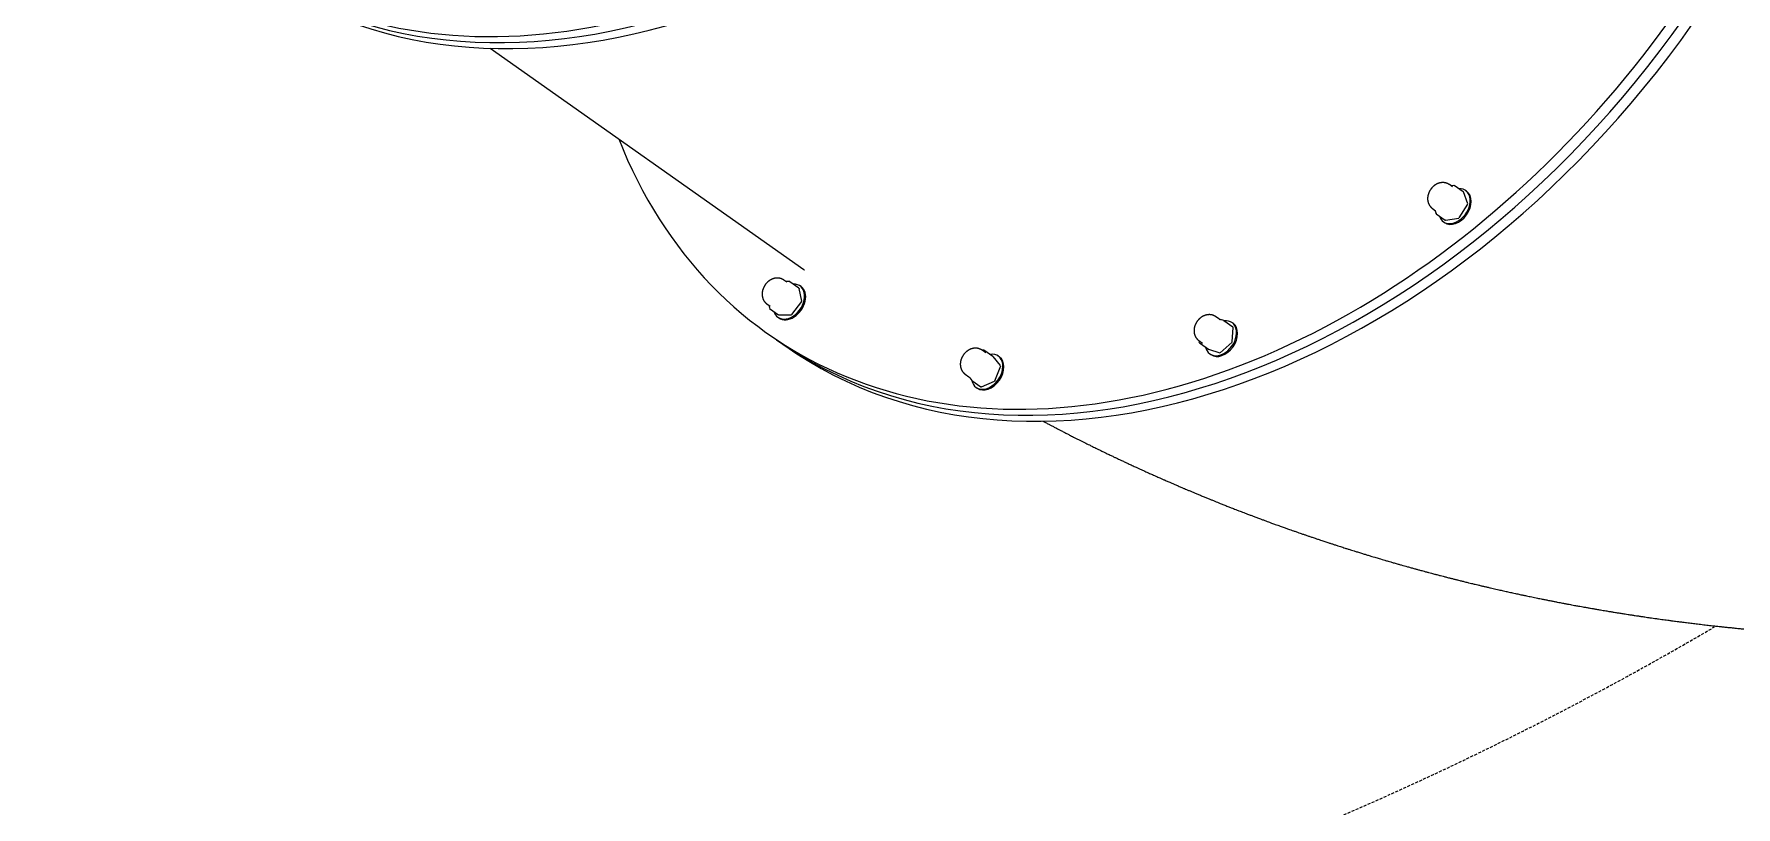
# Model space of a CAD drawing. Header units: millimetres. Extents: x 246416442 to 246896683, y 7418963194 to 7419503218.
# Drawn here: x 246837040 to 246837970, y 7419442888 to 7419443311 of the extents above; entities that cross this region are included whole.
import ezdxf
from ezdxf.lldxf.tags import DXFTag

# ---------------------------------------------------------------- set-up
doc = ezdxf.new("R2010")
doc.units = ezdxf.units.MM
doc.linetypes.add('HIDDEN', pattern=[9.525, 6.35, -3.175])
for name, color, linetype in [('L-Hatch Boundary', 1, 'Continuous'), ('L-X-E-PLAY', 9, 'Continuous'), ('L-X-E-PLAY (FallZone)', 252, 'HIDDEN')]:
    doc.layers.add(name, color=color, linetype=linetype)
doc.layers.add('L-SUB-SOIL DRAINAGE', color=170, linetype='SUBSOIL', lineweight=20)
doc.styles.get("Standard").update_dxf_attribs({"font": 'arial.ttf'})
tags = doc.linetypes.add('SUBSOIL', pattern='A,12.7,-5.08,["SSD",Standard,S=2.54,R=0,X=-2.54,Y=-1.27],-6.35', length=24.13).pattern_tags.tags
tags[6] = DXFTag(74, 10)

# ---------------------------------------------------------------- blocks, each defined once
blk = doc.blocks.new('Kubus Triple - Moduplay')
at = {"layer": 'L-X-E-PLAY', "lineweight": 25}
for p, q in [((-139350.76, -699288.24), (-139202.31, -699436.69)), ((-139212.57, -699441.98), (-139214.03, -699440.53)), ((-139211.02, -699441.93), (-139212.92, -699441.62)), ((-139206.63, -699446.25), (-139210.88, -699442)), ((-139206.27, -699453.63), (-139206.56, -699446.42)), ((-139205.32, -699445.7), (-139205.82, -699445.2)), ((-139225.34, -699451.85), (-139223.89, -699453.3)), ((-139224.5, -699452.68), (-139224.44, -699454.33)), ((-139224.37, -699454.5), (-139220.12, -699458.75)), ((-139220.67, -699460.05), (-139220.17, -699460.55)), ((-139219.98, -699458.82), (-139213.13, -699459.95)), ((-139212.92, -699459.89), (-139206.35, -699453.82)), ((-138845.1, -699452.4), (-138846.56, -699450.93)), ((-138844.18, -699451.75), (-138845.77, -699451.73)), ((-138839.76, -699456.08), (-138844.01, -699451.83)), ((-138838.4, -699462.98), (-138839.69, -699456.21)), ((-138837.86, -699456.1), (-138838.36, -699455.6)), ((-139227.6, -699467.97), (-139223.6, -699471.97)), ((-138857.87, -699462.25), (-138856.41, -699463.71)), ((-138856.73, -699463.46), (-138856.38, -699465.34)), ((-138856.31, -699465.47), (-138852.06, -699469.72)), ((-138844.43, -699469.84), (-138838.46, -699463.19)), ((-139223.6, -699471.97), (-139219.6, -699475.97)), ((-138853.21, -699470.45), (-138852.71, -699470.95)), ((-138851.88, -699469.8), (-138844.62, -699469.92)), ((-139112, -699498.53), (-139113.75, -699496.78)), ((-139112.92, -699496.8), (-139113.57, -699496.96)), ((-139108.43, -699501.11), (-139112.68, -699496.86)), ((-139105.17, -699506.74), (-139108.39, -699501.17)), ((-139105.05, -699501.94), (-139105.55, -699501.44)), ((-138982.99, -699502.15), (-138984.72, -699500.43)), ((-138980.79, -699503.31), (-138982.36, -699502.45)), ((-138976.48, -699507.6), (-138980.73, -699503.35)), ((-138976.01, -699505.6), (-138976.51, -699505.1)), ((-139125.07, -699508.09), (-139123.31, -699509.84)), ((-139122.95, -699510.52), (-139122.06, -699512.07)), ((-139122.02, -699512.12), (-139117.77, -699516.37)), ((-139117.53, -699516.44), (-139109.82, -699514.56)), ((-139109.66, -699514.44), (-139105.17, -699506.99)), ((-138996.03, -699511.74), (-138994.3, -699513.47)), ((-138995.8, -699511.97), (-138995.96, -699512.71)), ((-138995.9, -699512.94), (-138991.65, -699517.19)), ((-138985.66, -699520.31), (-138978.25, -699515.69)), ((-138978.14, -699515.53), (-138976.41, -699507.83)), ((-139120.4, -699516.29), (-139119.9, -699516.79)), ((-138991.59, -699517.23), (-138985.91, -699520.31)), ((-138991.36, -699519.95), (-138990.86, -699520.45))]:
    blk.add_line(p, q, dxfattribs=at)
for centre, radius, start, end in [((-139211.19, -699431.54), 10.23, 260.08942, 260.23291), ((-139211.06, -699442.18), 0.25, 44.99999, 80.56826), ((-139206.81, -699446.43), 0.25, 2.24306, 44.99999), ((-139224.19, -699454.32), 0.25, 182.24306, 224.99999), ((-139219.94, -699458.57), 0.25, 224.99999, 260.56826), ((-139213.09, -699459.71), 0.25, 260.56826, 312.75257), ((-139206.52, -699453.64), 0.25, 312.75257, 2.24306), ((-138844.18, -699452), 0.25, 44.99999, 88.99599), ((-138839.93, -699456.25), 0.25, 10.78795, 44.99999), ((-138867.39, -699465.55), 10.86, 11.12378, 11.61007), ((-138856.13, -699465.3), 0.25, 190.78795, 224.99999), ((-138838.64, -699463.03), 0.25, 318.05991, 10.78795), ((-138851.88, -699469.55), 0.25, 224.99999, 268.99599), ((-138844.62, -699469.67), 0.25, 268.99599, 318.05991), ((-139112.86, -699497.04), 0.25, 44.99999, 103.71262), ((-139108.61, -699501.29), 0.25, 30.07089, 44.99999), ((-138968.1, -699476.67), 29.47, 239.31321, 241.04026), ((-138984.69, -699503.89), 2.42, 45.43453, 45.56947), ((-138980.9, -699503.53), 0.25, 44.99999, 61.4911), ((-139151.12, -699527.09), 32.68, 30.47676, 32.14956), ((-139121.84, -699511.95), 0.25, 210.07089, 224.99999), ((-139109.87, -699514.31), 0.25, 283.71262, 328.92555), ((-139105.38, -699506.86), 0.25, 328.92555, 30.07089), ((-138995.72, -699512.76), 0.25, 167.32333, 224.99999), ((-138989.94, -699509.12), 6.16, 224.84836, 225.14553), ((-138978.39, -699515.48), 0.25, 301.92941, 347.32333), ((-138976.65, -699507.78), 0.25, 347.32333, 44.99999), ((-139117.59, -699516.2), 0.25, 224.99999, 283.71262), ((-138991.47, -699517.01), 0.25, 224.99999, 241.4911), ((-138985.79, -699520.1), 0.25, 241.4911, 301.92941)]:
    blk.add_arc(centre, radius, start, end, dxfattribs=at)
for centre, major_axis, start_param, end_param in [((-139173.54, -698913.92), (304.06, 304.06), 2.706863, 6.283185), ((-139169.54, -698917.92), (304.06, 304.06), 3.141593, 6.283185), ((-139169.54, -698917.92), (304.06, 304.06), 3.141593, 6.283185), ((-139165.54, -698921.92), (304.06, 304.06), 3.141593, 6.283185), ((-138923.54, -699163.92), (304.06, 304.06), 2.706846, 6.283185), ((-138919.54, -699167.92), (304.06, 304.06), 3.141593, 6.283185), ((-138919.54, -699167.92), (304.06, 304.06), 3.141593, 6.283185), ((-138915.54, -699171.92), (304.06, 304.06), 3.141593, 6.283185), ((-138926.54, -699160.92), (275.77, 275.77), 3.141593, 3.143147), ((-139213.25, -699452.62), (-7.42, -7.42), 6.283183, 9.930595), ((-139212.75, -699453.12), (-7.42, -7.42), 6.283182, 9.424778), ((-139213.25, -699452.62), (-7.42, -7.42), 5.777368, 6.283183), ((-138845.78, -699463.03), (-7.42, -7.42), 6.283183, 9.932892), ((-138845.28, -699463.53), (-7.42, -7.42), 0, 3.14159), ((-138845.78, -699463.03), (-7.42, -7.42), 5.775071, 6.283183), ((-139112.97, -699508.87), (-7.42, -7.42), 0, 3.736721), ((-139112.47, -699509.37), (-7.42, -7.42), 0, 3.14159), ((-138983.94, -699512.52), (-7.42, -7.42), 6.283183, 10.010055), ((-138983.44, -699513.02), (-7.42, -7.42), 0, 3.14159), ((-139112.97, -699508.87), (-7.42, -7.42), 5.685785, 6.283185), ((-138983.94, -699512.52), (-7.42, -7.42), 5.697908, 6.283183)]:
    blk.add_ellipse(centre, major_axis=major_axis, ratio=0.707107, start_param=start_param, end_param=end_param, dxfattribs=at)
for points, knots in [([(-139214.03, -699440.53), (-139214.05, -699440.51), (-139214.11, -699440.44), (-139214.25, -699440.32), (-139214.42, -699440.17), (-139214.61, -699440.02), (-139214.79, -699439.88), (-139214.98, -699439.75), (-139215.18, -699439.63), (-139215.38, -699439.51), (-139215.59, -699439.4), (-139215.8, -699439.3), (-139216.02, -699439.21), (-139216.24, -699439.12), (-139216.46, -699439.05), (-139216.69, -699438.98), (-139216.92, -699438.92), (-139217.15, -699438.86), (-139217.39, -699438.82), (-139217.62, -699438.78), (-139217.87, -699438.76), (-139218.11, -699438.74), (-139218.36, -699438.73), (-139218.6, -699438.72), (-139218.85, -699438.73), (-139219.1, -699438.75), (-139219.35, -699438.77), (-139219.61, -699438.8), (-139219.86, -699438.85), (-139220.11, -699438.9), (-139220.36, -699438.96), (-139220.62, -699439.02), (-139220.87, -699439.1), (-139221.12, -699439.19), (-139221.36, -699439.28), (-139221.61, -699439.38), (-139221.86, -699439.49), (-139222.1, -699439.61), (-139222.34, -699439.73), (-139222.57, -699439.86), (-139222.8, -699440), (-139223.03, -699440.15), (-139223.26, -699440.3), (-139223.48, -699440.46), (-139223.69, -699440.63), (-139223.91, -699440.8), (-139224.11, -699440.98), (-139224.32, -699441.17), (-139224.51, -699441.36), (-139224.7, -699441.56), (-139224.89, -699441.76), (-139225.07, -699441.97), (-139225.24, -699442.18), (-139225.41, -699442.39), (-139225.57, -699442.62), (-139225.72, -699442.84), (-139225.87, -699443.07), (-139226.01, -699443.31), (-139226.15, -699443.55), (-139226.27, -699443.79), (-139226.39, -699444.03), (-139226.5, -699444.28), (-139226.6, -699444.53), (-139226.7, -699444.78), (-139226.78, -699445.04), (-139226.86, -699445.29), (-139226.93, -699445.55), (-139226.99, -699445.81), (-139227.04, -699446.07), (-139227.08, -699446.33), (-139227.11, -699446.59), (-139227.13, -699446.85), (-139227.14, -699447.1), (-139227.15, -699447.36), (-139227.14, -699447.61), (-139227.13, -699447.87), (-139227.11, -699448.12), (-139227.07, -699448.36), (-139227.03, -699448.61), (-139226.98, -699448.85), (-139226.92, -699449.09), (-139226.86, -699449.32), (-139226.78, -699449.55), (-139226.7, -699449.78), (-139226.6, -699450), (-139226.5, -699450.21), (-139226.39, -699450.43), (-139226.28, -699450.63), (-139226.16, -699450.83), (-139226.02, -699451.03), (-139225.89, -699451.22), (-139225.74, -699451.4), (-139225.59, -699451.58), (-139225.45, -699451.73), (-139225.37, -699451.81), (-139225.34, -699451.85)], [0, 0, 0, 0, 0.003303, 0.013454, 0.023598, 0.03374, 0.043882, 0.054029, 0.064184, 0.074353, 0.084538, 0.094744, 0.104974, 0.115233, 0.125524, 0.135851, 0.146218, 0.156628, 0.167084, 0.17759, 0.188147, 0.198758, 0.209424, 0.220146, 0.230926, 0.241762, 0.252655, 0.263601, 0.2746, 0.285648, 0.296742, 0.307878, 0.319051, 0.330258, 0.341493, 0.352753, 0.364033, 0.37533, 0.386638, 0.397957, 0.409282, 0.420612, 0.431945, 0.44328, 0.454617, 0.465955, 0.477296, 0.488639, 0.499986, 0.511338, 0.522695, 0.534058, 0.545428, 0.556807, 0.568194, 0.57959, 0.590995, 0.602409, 0.61383, 0.625258, 0.63669, 0.648122, 0.659551, 0.670974, 0.682386, 0.693781, 0.705156, 0.716503, 0.727818, 0.739096, 0.750331, 0.761519, 0.772655, 0.783738, 0.794762, 0.805728, 0.816634, 0.827479, 0.838263, 0.848988, 0.859655, 0.870265, 0.880821, 0.891326, 0.901782, 0.912193, 0.922561, 0.932891, 0.943185, 0.953447, 0.963682, 0.973892, 0.984081, 0.994254, 1, 1, 1, 1]), ([(-138846.56, -699450.93), (-138846.62, -699450.88), (-138846.72, -699450.78), (-138846.89, -699450.63), (-138847.07, -699450.48), (-138847.25, -699450.34), (-138847.44, -699450.2), (-138847.64, -699450.08), (-138847.84, -699449.96), (-138848.04, -699449.85), (-138848.25, -699449.74), (-138848.47, -699449.64), (-138848.69, -699449.56), (-138848.91, -699449.48), (-138849.13, -699449.4), (-138849.36, -699449.34), (-138849.59, -699449.28), (-138849.83, -699449.24), (-138850.07, -699449.2), (-138850.31, -699449.17), (-138850.55, -699449.14), (-138850.79, -699449.13), (-138851.04, -699449.12), (-138851.29, -699449.13), (-138851.54, -699449.14), (-138851.79, -699449.16), (-138852.04, -699449.19), (-138852.3, -699449.23), (-138852.55, -699449.28), (-138852.8, -699449.33), (-138853.05, -699449.4), (-138853.3, -699449.47), (-138853.55, -699449.55), (-138853.8, -699449.64), (-138854.05, -699449.74), (-138854.3, -699449.85), (-138854.54, -699449.96), (-138854.78, -699450.08), (-138855.02, -699450.21), (-138855.25, -699450.35), (-138855.48, -699450.49), (-138855.71, -699450.64), (-138855.93, -699450.8), (-138856.15, -699450.97), (-138856.36, -699451.14), (-138856.57, -699451.31), (-138856.77, -699451.5), (-138856.97, -699451.69), (-138857.16, -699451.88), (-138857.35, -699452.08), (-138857.53, -699452.29), (-138857.71, -699452.5), (-138857.88, -699452.71), (-138858.04, -699452.93), (-138858.2, -699453.16), (-138858.35, -699453.38), (-138858.49, -699453.62), (-138858.63, -699453.85), (-138858.76, -699454.09), (-138858.88, -699454.34), (-138858.99, -699454.58), (-138859.1, -699454.83), (-138859.2, -699455.09), (-138859.28, -699455.34), (-138859.36, -699455.6), (-138859.44, -699455.85), (-138859.5, -699456.11), (-138859.55, -699456.37), (-138859.6, -699456.63), (-138859.63, -699456.89), (-138859.66, -699457.15), (-138859.67, -699457.4), (-138859.68, -699457.66), (-138859.68, -699457.92), (-138859.67, -699458.17), (-138859.65, -699458.42), (-138859.62, -699458.67), (-138859.58, -699458.91), (-138859.54, -699459.16), (-138859.48, -699459.4), (-138859.42, -699459.63), (-138859.34, -699459.86), (-138859.26, -699460.09), (-138859.17, -699460.31), (-138859.08, -699460.53), (-138858.97, -699460.75), (-138858.86, -699460.95), (-138858.74, -699461.16), (-138858.61, -699461.36), (-138858.48, -699461.55), (-138858.33, -699461.73), (-138858.19, -699461.91), (-138858.03, -699462.09), (-138857.93, -699462.19), (-138857.87, -699462.25)], [0, 0, 0, 0, 0.009508, 0.019655, 0.029797, 0.039938, 0.050083, 0.060235, 0.070397, 0.080576, 0.090773, 0.100993, 0.11124, 0.121519, 0.131831, 0.142182, 0.152575, 0.163013, 0.173499, 0.184036, 0.194625, 0.20527, 0.21597, 0.226728, 0.237542, 0.248413, 0.259339, 0.270317, 0.281347, 0.292423, 0.303543, 0.314702, 0.325897, 0.337122, 0.348373, 0.359645, 0.370936, 0.38224, 0.393555, 0.404878, 0.416206, 0.427538, 0.438872, 0.450208, 0.461546, 0.472886, 0.484228, 0.495574, 0.506923, 0.518278, 0.529639, 0.541006, 0.552381, 0.563765, 0.575157, 0.586559, 0.597969, 0.609388, 0.620814, 0.632244, 0.643676, 0.655107, 0.666533, 0.67795, 0.689352, 0.700735, 0.712094, 0.723422, 0.734715, 0.745967, 0.757174, 0.768331, 0.779434, 0.790482, 0.801471, 0.8124, 0.823268, 0.834076, 0.844824, 0.855513, 0.866145, 0.876722, 0.887246, 0.897721, 0.908149, 0.918533, 0.928877, 0.939185, 0.949459, 0.959704, 0.969923, 0.98012, 0.990298, 1, 1, 1, 1]), ([(-139113.75, -699496.78), (-139113.81, -699496.72), (-139113.9, -699496.63), (-139114.07, -699496.48), (-139114.25, -699496.33), (-139114.44, -699496.19), (-139114.63, -699496.05), (-139114.82, -699495.93), (-139115.02, -699495.81), (-139115.23, -699495.69), (-139115.44, -699495.59), (-139115.65, -699495.49), (-139115.87, -699495.4), (-139116.09, -699495.32), (-139116.31, -699495.25), (-139116.54, -699495.19), (-139116.77, -699495.13), (-139117.01, -699495.08), (-139117.25, -699495.04), (-139117.49, -699495.01), (-139117.73, -699494.99), (-139117.97, -699494.97), (-139118.22, -699494.97), (-139118.47, -699494.97), (-139118.72, -699494.98), (-139118.97, -699495), (-139119.22, -699495.03), (-139119.47, -699495.07), (-139119.73, -699495.12), (-139119.98, -699495.17), (-139120.23, -699495.24), (-139120.48, -699495.31), (-139120.73, -699495.39), (-139120.98, -699495.48), (-139121.23, -699495.58), (-139121.48, -699495.68), (-139121.72, -699495.8), (-139121.96, -699495.92), (-139122.2, -699496.05), (-139122.43, -699496.18), (-139122.66, -699496.33), (-139122.89, -699496.48), (-139123.11, -699496.64), (-139123.33, -699496.8), (-139123.54, -699496.97), (-139123.75, -699497.15), (-139123.95, -699497.33), (-139124.15, -699497.52), (-139124.35, -699497.71), (-139124.53, -699497.91), (-139124.72, -699498.12), (-139124.89, -699498.33), (-139125.06, -699498.54), (-139125.23, -699498.76), (-139125.38, -699498.99), (-139125.54, -699499.22), (-139125.68, -699499.45), (-139125.82, -699499.68), (-139125.94, -699499.92), (-139126.07, -699500.17), (-139126.18, -699500.41), (-139126.29, -699500.66), (-139126.38, -699500.92), (-139126.47, -699501.17), (-139126.55, -699501.42), (-139126.62, -699501.68), (-139126.69, -699501.94), (-139126.74, -699502.2), (-139126.79, -699502.46), (-139126.82, -699502.72), (-139126.85, -699502.98), (-139126.87, -699503.23), (-139126.87, -699503.49), (-139126.87, -699503.75), (-139126.86, -699504), (-139126.84, -699504.25), (-139126.82, -699504.5), (-139126.78, -699504.74), (-139126.73, -699504.99), (-139126.68, -699505.23), (-139126.61, -699505.46), (-139126.54, -699505.69), (-139126.46, -699505.92), (-139126.37, -699506.14), (-139126.27, -699506.36), (-139126.17, -699506.58), (-139126.06, -699506.79), (-139125.94, -699506.99), (-139125.81, -699507.19), (-139125.68, -699507.38), (-139125.53, -699507.57), (-139125.38, -699507.75), (-139125.23, -699507.92), (-139125.12, -699508.04), (-139125.07, -699508.09), (-139125.07, -699508.09)], [0, 0, 0, 0, 0.008989, 0.019136, 0.029278, 0.039419, 0.049564, 0.059715, 0.069877, 0.080054, 0.09025, 0.100469, 0.110714, 0.12099, 0.131301, 0.14165, 0.15204, 0.162476, 0.172959, 0.183493, 0.19408, 0.204721, 0.215419, 0.226173, 0.236984, 0.247852, 0.258775, 0.26975, 0.280777, 0.291851, 0.302968, 0.314126, 0.325318, 0.336541, 0.347791, 0.359062, 0.370352, 0.381655, 0.392969, 0.404292, 0.41562, 0.426951, 0.438285, 0.449621, 0.460958, 0.472298, 0.48364, 0.494985, 0.506334, 0.517688, 0.529048, 0.540415, 0.551789, 0.563172, 0.574564, 0.585965, 0.597375, 0.608793, 0.620218, 0.631648, 0.64308, 0.654511, 0.665937, 0.677354, 0.688757, 0.700141, 0.711501, 0.72283, 0.734125, 0.745379, 0.756588, 0.767747, 0.778853, 0.789903, 0.800895, 0.811827, 0.822698, 0.833509, 0.844259, 0.854951, 0.865586, 0.876165, 0.886692, 0.897169, 0.907599, 0.917985, 0.928331, 0.93864, 0.948916, 0.959162, 0.969382, 0.97958, 0.989759, 0.999924, 1, 1, 1, 1]), ([(-138984.72, -699500.43), (-138984.72, -699500.42), (-138984.78, -699500.36), (-138984.9, -699500.25), (-138985.08, -699500.09), (-138985.26, -699499.95), (-138985.44, -699499.81), (-138985.63, -699499.67), (-138985.83, -699499.55), (-138986.03, -699499.43), (-138986.24, -699499.32), (-138986.45, -699499.22), (-138986.66, -699499.12), (-138986.88, -699499.04), (-138987.1, -699498.96), (-138987.33, -699498.89), (-138987.56, -699498.82), (-138987.79, -699498.77), (-138988.03, -699498.72), (-138988.27, -699498.69), (-138988.51, -699498.66), (-138988.75, -699498.64), (-138988.99, -699498.62), (-138989.24, -699498.62), (-138989.49, -699498.63), (-138989.74, -699498.64), (-138989.99, -699498.66), (-138990.24, -699498.69), (-138990.5, -699498.73), (-138990.75, -699498.78), (-138991, -699498.84), (-138991.25, -699498.91), (-138991.51, -699498.98), (-138991.76, -699499.06), (-138992, -699499.16), (-138992.25, -699499.25), (-138992.5, -699499.36), (-138992.74, -699499.48), (-138992.98, -699499.6), (-138993.21, -699499.73), (-138993.45, -699499.87), (-138993.68, -699500.02), (-138993.9, -699500.17), (-138994.12, -699500.33), (-138994.34, -699500.49), (-138994.55, -699500.66), (-138994.76, -699500.84), (-138994.96, -699501.03), (-138995.16, -699501.22), (-138995.35, -699501.41), (-138995.54, -699501.61), (-138995.72, -699501.82), (-138995.9, -699502.03), (-138996.07, -699502.25), (-138996.23, -699502.47), (-138996.38, -699502.69), (-138996.53, -699502.92), (-138996.67, -699503.16), (-138996.81, -699503.39), (-138996.94, -699503.63), (-138997.06, -699503.88), (-138997.17, -699504.13), (-138997.27, -699504.38), (-138997.37, -699504.63), (-138997.45, -699504.88), (-138997.53, -699505.14), (-138997.6, -699505.39), (-138997.66, -699505.65), (-138997.72, -699505.91), (-138997.76, -699506.17), (-138997.79, -699506.43), (-138997.82, -699506.69), (-138997.83, -699506.95), (-138997.84, -699507.2), (-138997.84, -699507.46), (-138997.82, -699507.71), (-138997.8, -699507.96), (-138997.77, -699508.21), (-138997.73, -699508.45), (-138997.68, -699508.7), (-138997.63, -699508.93), (-138997.56, -699509.17), (-138997.49, -699509.4), (-138997.4, -699509.63), (-138997.31, -699509.85), (-138997.21, -699510.07), (-138997.11, -699510.28), (-138996.99, -699510.49), (-138996.87, -699510.69), (-138996.74, -699510.89), (-138996.61, -699511.08), (-138996.46, -699511.26), (-138996.31, -699511.44), (-138996.17, -699511.6), (-138996.08, -699511.7), (-138996.03, -699511.74)], [0, 0, 0, 0, 0.001219, 0.011372, 0.021518, 0.03166, 0.041802, 0.051948, 0.062101, 0.072267, 0.082448, 0.09265, 0.102875, 0.113128, 0.123412, 0.133732, 0.14409, 0.154491, 0.164938, 0.175433, 0.18598, 0.196579, 0.207234, 0.217945, 0.228713, 0.239538, 0.250419, 0.261355, 0.272344, 0.283382, 0.294467, 0.305594, 0.316761, 0.327961, 0.339191, 0.350447, 0.361723, 0.373017, 0.384323, 0.39564, 0.406964, 0.418293, 0.429626, 0.440961, 0.452297, 0.463636, 0.474976, 0.486319, 0.497665, 0.509016, 0.520372, 0.531734, 0.543103, 0.554479, 0.565865, 0.577259, 0.588663, 0.600075, 0.611495, 0.622922, 0.634353, 0.645785, 0.657216, 0.668641, 0.680055, 0.691455, 0.702834, 0.714187, 0.72551, 0.736796, 0.74804, 0.759238, 0.770386, 0.781479, 0.792516, 0.803494, 0.814412, 0.82527, 0.836067, 0.846804, 0.857482, 0.868104, 0.878671, 0.889187, 0.899653, 0.910072, 0.920449, 0.930787, 0.941088, 0.951357, 0.961597, 0.971812, 0.982005, 0.992181, 1, 1, 1, 1]), ([(-139087.55, -699540.65), (-139087.1, -699541), (-139086.15, -699541.73), (-139084.79, -699542.78), (-139083.41, -699543.84), (-139081.99, -699544.93), (-139080.55, -699546.03), (-139079.07, -699547.15), (-139077.57, -699548.29), (-139076, -699549.47), (-139074.31, -699550.75), (-139072.72, -699551.93), (-139071.18, -699553.08), (-139069.83, -699554.08), (-139068.45, -699555.1), (-139066.77, -699556.34), (-139065, -699557.63), (-139063.35, -699558.83), (-139062.08, -699559.75), (-139060.81, -699560.68), (-139059.39, -699561.7), (-139057.86, -699562.8), (-139056.2, -699563.99), (-139054.52, -699565.18), (-139052.89, -699566.34), (-139051.51, -699567.32), (-139050.2, -699568.23), (-139048.72, -699569.27), (-139047.16, -699570.36), (-139045.39, -699571.59), (-139043.57, -699572.86), (-139041.77, -699574.09), (-139040.27, -699575.12), (-139038.98, -699576), (-139037.54, -699576.98), (-139035.87, -699578.12), (-139033.94, -699579.42), (-139031.93, -699580.77), (-139030.1, -699581.99), (-139028.54, -699583.03), (-139027.02, -699584.03), (-139025.43, -699585.08), (-139023.81, -699586.15), (-139022.25, -699587.17), (-139020.61, -699588.23), (-139019.02, -699589.26), (-139017.65, -699590.15), (-139016.41, -699590.95), (-139015.11, -699591.78), (-139013.64, -699592.72), (-139012.09, -699593.7), (-139010.42, -699594.77), (-139008.69, -699595.86), (-139006.94, -699596.95), (-139005.35, -699597.95), (-139003.82, -699598.9), (-139002.39, -699599.79), (-139000.99, -699600.66), (-138999.5, -699601.57), (-138997.77, -699602.63), (-138995.93, -699603.76), (-138993.92, -699604.97), (-138992.09, -699606.08), (-138990.4, -699607.1), (-138989.07, -699607.89), (-138987.74, -699608.69), (-138986.23, -699609.58), (-138984.65, -699610.52), (-138982.99, -699611.5), (-138981.29, -699612.5), (-138979.57, -699613.5), (-138978.01, -699614.41), (-138976.62, -699615.21), (-138975.23, -699616.01), (-138973.66, -699616.92), (-138972.1, -699617.81), (-138970.51, -699618.72), (-138968.87, -699619.65), (-138967.1, -699620.65), (-138965.04, -699621.81), (-138963.11, -699622.89), (-138961.34, -699623.87), (-138960.03, -699624.6), (-138958.73, -699625.31), (-138957.37, -699626.06), (-138955.88, -699626.88), (-138954.38, -699627.7), (-138952.59, -699628.67), (-138950.79, -699629.64), (-138948.77, -699630.73), (-138946.86, -699631.75), (-138944.98, -699632.75), (-138943.33, -699633.62), (-138941.8, -699634.43), (-138940.33, -699635.21), (-138938.95, -699635.93), (-138937.7, -699636.58), (-138936.4, -699637.26), (-138934.93, -699638.02), (-138933.42, -699638.8), (-138931.83, -699639.61), (-138930.11, -699640.49), (-138928.26, -699641.43), (-138926.41, -699642.37), (-138924.65, -699643.26), (-138922.99, -699644.09), (-138921.48, -699644.84), (-138920.22, -699645.47), (-138918.98, -699646.08), (-138917.69, -699646.72), (-138916.17, -699647.47), (-138914.67, -699648.2), (-138913.06, -699648.98), (-138911.38, -699649.8), (-138909.62, -699650.65), (-138907.32, -699651.76), (-138905.1, -699652.82), (-138902.77, -699653.92), (-138901.05, -699654.73), (-138899.42, -699655.5), (-138898, -699656.16), (-138896.64, -699656.8), (-138895.27, -699657.43), (-138893.83, -699658.09), (-138892.46, -699658.73), (-138891.08, -699659.36), (-138889.49, -699660.08), (-138887.83, -699660.83), (-138886.13, -699661.6), (-138884.79, -699662.21), (-138883.34, -699662.86), (-138881.94, -699663.48), (-138880.4, -699664.17), (-138879.01, -699664.78), (-138877.58, -699665.42), (-138876, -699666.11), (-138874.47, -699666.78), (-138873, -699667.42), (-138871.58, -699668.04), (-138869.99, -699668.72), (-138868.62, -699669.31), (-138867.32, -699669.87), (-138865.96, -699670.45), (-138864.35, -699671.13), (-138862.99, -699671.7), (-138861.71, -699672.24), (-138860.49, -699672.76), (-138859.04, -699673.36), (-138857.69, -699673.92), (-138856.4, -699674.46), (-138855.16, -699674.97), (-138853.98, -699675.45), (-138852.78, -699675.95), (-138851.66, -699676.4), (-138850.35, -699676.94), (-138849.07, -699677.46), (-138847.82, -699677.96), (-138846.65, -699678.44), (-138845.33, -699678.97), (-138843.93, -699679.53), (-138842.53, -699680.08), (-138841.19, -699680.61), (-138839.78, -699681.17), (-138838.33, -699681.74), (-138836.94, -699682.28), (-138835.4, -699682.88), (-138833.7, -699683.54), (-138832, -699684.2), (-138830.41, -699684.81), (-138828.87, -699685.4), (-138827.27, -699686), (-138825.82, -699686.55), (-138824.32, -699687.12), (-138822.75, -699687.7), (-138821.17, -699688.29), (-138819.68, -699688.85), (-138818.07, -699689.44), (-138816.34, -699690.08), (-138814.72, -699690.67), (-138813.19, -699691.22), (-138811.61, -699691.8), (-138810, -699692.38), (-138808.4, -699692.95), (-138806.71, -699693.55), (-138804.95, -699694.18), (-138803.32, -699694.75), (-138801.66, -699695.34), (-138799.91, -699695.95), (-138798.2, -699696.54), (-138796.66, -699697.07), (-138795.01, -699697.64), (-138793.31, -699698.22), (-138791.68, -699698.77), (-138790.11, -699699.3), (-138788.36, -699699.89), (-138786.69, -699700.45), (-138785.09, -699700.98), (-138783.42, -699701.53), (-138781.68, -699702.11), (-138780.08, -699702.63), (-138778.61, -699703.11), (-138777.04, -699703.61), (-138775.55, -699704.09), (-138774.05, -699704.57), (-138772.59, -699705.04), (-138770.97, -699705.55), (-138769.54, -699706), (-138768.34, -699706.38), (-138767.37, -699706.68), (-138766.36, -699707), (-138765.15, -699707.38), (-138763.87, -699707.77), (-138762.67, -699708.14), (-138761.64, -699708.45), (-138760.6, -699708.77), (-138759.35, -699709.15), (-138758, -699709.56), (-138756.56, -699710), (-138755.16, -699710.42), (-138753.66, -699710.87), (-138752.08, -699711.34), (-138750.45, -699711.82), (-138748.88, -699712.28), (-138747.3, -699712.74), (-138745.55, -699713.25), (-138743.85, -699713.74), (-138742.04, -699714.26), (-138740.27, -699714.76), (-138738.48, -699715.27), (-138736.71, -699715.76), (-138735, -699716.24), (-138733.22, -699716.74), (-138731.48, -699717.22), (-138729.91, -699717.65), (-138728.31, -699718.08), (-138726.8, -699718.49), (-138725.23, -699718.92), (-138723.68, -699719.33), (-138721.96, -699719.79), (-138720.15, -699720.27), (-138718.41, -699720.72), (-138716.91, -699721.12), (-138715.29, -699721.53), (-138713.47, -699722), (-138711.55, -699722.49), (-138709.72, -699722.96), (-138707.9, -699723.42), (-138706.08, -699723.87), (-138704.25, -699724.33), (-138702.5, -699724.76), (-138700.71, -699725.2), (-138699.16, -699725.58), (-138697.8, -699725.9), (-138696.46, -699726.23), (-138694.92, -699726.59), (-138693.13, -699727.02), (-138691.37, -699727.43), (-138689.46, -699727.88), (-138687.47, -699728.34), (-138685.59, -699728.78), (-138684.16, -699729.1), (-138682.97, -699729.37), (-138681.51, -699729.7), (-138679.85, -699730.08), (-138678.04, -699730.48), (-138676.42, -699730.84), (-138674.65, -699731.23), (-138672.83, -699731.63), (-138670.92, -699732.04), (-138669.1, -699732.43), (-138667.4, -699732.79), (-138665.7, -699733.15), (-138664.13, -699733.48), (-138662.66, -699733.78), (-138661.17, -699734.09), (-138659.61, -699734.41), (-138657.86, -699734.77), (-138656.27, -699735.09), (-138654.61, -699735.42), (-138652.86, -699735.77), (-138651, -699736.14), (-138649, -699736.53), (-138647.3, -699736.86), (-138645.47, -699737.21), (-138643.8, -699737.53), (-138642.02, -699737.87), (-138640.31, -699738.19), (-138638.44, -699738.53), (-138636.61, -699738.87), (-138634.85, -699739.19), (-138633.37, -699739.46), (-138631.88, -699739.72), (-138630.34, -699740), (-138628.65, -699740.3), (-138626.99, -699740.59), (-138625.42, -699740.86), (-138623.85, -699741.13), (-138622.13, -699741.43), (-138620.36, -699741.73), (-138618.77, -699741.99), (-138617.26, -699742.24), (-138615.55, -699742.52), (-138613.61, -699742.84), (-138611.83, -699743.13), (-138610.07, -699743.41), (-138608.47, -699743.66), (-138606.57, -699743.96), (-138604.69, -699744.25), (-138602.78, -699744.55), (-138600.94, -699744.83), (-138599.07, -699745.11), (-138597.18, -699745.39), (-138595.17, -699745.68), (-138593.27, -699745.96), (-138591.16, -699746.26), (-138589.23, -699746.53), (-138587.44, -699746.78), (-138585.97, -699746.99), (-138584.56, -699747.18), (-138582.91, -699747.4), (-138581.15, -699747.64), (-138579.33, -699747.88), (-138577.61, -699748.11), (-138575.96, -699748.32), (-138574.11, -699748.56), (-138572.25, -699748.79), (-138570.28, -699749.04), (-138568.49, -699749.26), (-138566.7, -699749.48), (-138564.74, -699749.71), (-138562.66, -699749.96), (-138560.69, -699750.19), (-138558.96, -699750.39), (-138557.17, -699750.59), (-138555.04, -699750.83), (-138552.79, -699751.08), (-138550.57, -699751.32), (-138548.48, -699751.54), (-138546.63, -699751.73), (-138545.13, -699751.89), (-138543.95, -699752.01), (-138542.44, -699752.16), (-138540.29, -699752.38), (-138537.23, -699752.69), (-138533.53, -699753.06), (-138528.75, -699753.54), (-138525.75, -699753.85), (-138523.77, -699754.05)], [0, 0, 0, 0, 0.00281, 0.005929, 0.008499, 0.011445, 0.014791, 0.017468, 0.020631, 0.024107, 0.027216, 0.031126, 0.033852, 0.036765, 0.039406, 0.042353, 0.047091, 0.050228, 0.052474, 0.054848, 0.058002, 0.061149, 0.064121, 0.068117, 0.07136, 0.074038, 0.076455, 0.079243, 0.082977, 0.085852, 0.089902, 0.093976, 0.096632, 0.098914, 0.101688, 0.105253, 0.108887, 0.113205, 0.1172, 0.119769, 0.122462, 0.126182, 0.129204, 0.132064, 0.135394, 0.138838, 0.141439, 0.143473, 0.146117, 0.149086, 0.152048, 0.155194, 0.158874, 0.162191, 0.165381, 0.168096, 0.171132, 0.173685, 0.176248, 0.179721, 0.18374, 0.186886, 0.191314, 0.194297, 0.196616, 0.198997, 0.201926, 0.205282, 0.208085, 0.211448, 0.214998, 0.217882, 0.220367, 0.222928, 0.225805, 0.229286, 0.231792, 0.234868, 0.238577, 0.241812, 0.246562, 0.249484, 0.251783, 0.253958, 0.256789, 0.259424, 0.262353, 0.265216, 0.269477, 0.27241, 0.276562, 0.280152, 0.282945, 0.285703, 0.288693, 0.291133, 0.29337, 0.295665, 0.298345, 0.301505, 0.304058, 0.307156, 0.311008, 0.314276, 0.317355, 0.320736, 0.323403, 0.325663, 0.327682, 0.330239, 0.332741, 0.33601, 0.33846, 0.341553, 0.345223, 0.348084, 0.354073, 0.357383, 0.360715, 0.363437, 0.366267, 0.368415, 0.370833, 0.373684, 0.376194, 0.378281, 0.381112, 0.38479, 0.387245, 0.390257, 0.392177, 0.394949, 0.397765, 0.400503, 0.402391, 0.405462, 0.40896, 0.410631, 0.41333, 0.41658, 0.419129, 0.420662, 0.423531, 0.426381, 0.429252, 0.430756, 0.433231, 0.435753, 0.438449, 0.440411, 0.442613, 0.445037, 0.446646, 0.448985, 0.450978, 0.453603, 0.455729, 0.457608, 0.459834, 0.462702, 0.464997, 0.467215, 0.469768, 0.472437, 0.474845, 0.477093, 0.480561, 0.483769, 0.486007, 0.488959, 0.491847, 0.494368, 0.496555, 0.49973, 0.502561, 0.504796, 0.507537, 0.510984, 0.513815, 0.51595, 0.518986, 0.522089, 0.524292, 0.527324, 0.530884, 0.533411, 0.535753, 0.53954, 0.542492, 0.544581, 0.547491, 0.551088, 0.553311, 0.555936, 0.559223, 0.562303, 0.564498, 0.567501, 0.570957, 0.573422, 0.575702, 0.578567, 0.581434, 0.583374, 0.586259, 0.588929, 0.591669, 0.593553, 0.59508, 0.596676, 0.598693, 0.601296, 0.603183, 0.604823, 0.606552, 0.608519, 0.611185, 0.613456, 0.615858, 0.618297, 0.621128, 0.623887, 0.626577, 0.629117, 0.63191, 0.635471, 0.637731, 0.641087, 0.644469, 0.646776, 0.650056, 0.653139, 0.655793, 0.658823, 0.661055, 0.663867, 0.666475, 0.668977, 0.671689, 0.675121, 0.678089, 0.680439, 0.682697, 0.68622, 0.689596, 0.692276, 0.695437, 0.698753, 0.70136, 0.704653, 0.707498, 0.710331, 0.712424, 0.714292, 0.717005, 0.720127, 0.723236, 0.725764, 0.729688, 0.733142, 0.735117, 0.736817, 0.739072, 0.74238, 0.745072, 0.748107, 0.750439, 0.753821, 0.757178, 0.759848, 0.762898, 0.765621, 0.768262, 0.770678, 0.772897, 0.775643, 0.77842, 0.781515, 0.783518, 0.786614, 0.790163, 0.792721, 0.796469, 0.79852, 0.801745, 0.80472, 0.807298, 0.810161, 0.813889, 0.816305, 0.818832, 0.821173, 0.823591, 0.826422, 0.829447, 0.831767, 0.834107, 0.837171, 0.840189, 0.842786, 0.844939, 0.847598, 0.851124, 0.854461, 0.856259, 0.85973, 0.862293, 0.865566, 0.868892, 0.871642, 0.874526, 0.878027, 0.880849, 0.884307, 0.887264, 0.891127, 0.893722, 0.895961, 0.898286, 0.900555, 0.903971, 0.906863, 0.909399, 0.912308, 0.914885, 0.918365, 0.921316, 0.92441, 0.927051, 0.93002, 0.933885, 0.937099, 0.939542, 0.942271, 0.945748, 0.949832, 0.95316, 0.956485, 0.95992, 0.962099, 0.963817, 0.96606, 0.969966, 0.975357, 0.982158, 0.990309, 1, 1, 1, 1])]:
    blk.add_open_spline(points, degree=3, knots=knots, dxfattribs=at)
at = {"layer": 'L-X-E-PLAY (FallZone)', "color": 252, "lineweight": 5, "ltscale": 0.25}
blk.add_lwpolyline([(-140917.39, -700283.15, 0.237699), (-139315.13, -699830.78, 0.079171), (-138744.74, -699714)], format="xyb", dxfattribs=at)

msp = doc.modelspace()

# ---------------------------------------------------------------- linework, layer by layer
at = {"layer": 'L-Hatch Boundary'}
for centre, radius, start, end in [((246837109.14, 7419443602.6), 6285, 47.96542, 198.07766), ((246837024.62, 7419443916.93), 6564.7, 255.024267, 9.584827)]:
    msp.add_arc(centre, radius, start, end, dxfattribs=at)
at = {"layer": 'L-SUB-SOIL DRAINAGE', "ltscale": 0.75, "flags": 128}
msp.add_lwpolyline([(246836375.8, 7419368838.04, 0.049859), (246836452.68, 7419367264.98, 1.020543), (246838457.43, 7419363126.48, 0.507423), (246850958.71, 7419364620.57, 0.34783), (246860630.08, 7419364184.95, 0.95316), (246871514.18, 7419375336.2, 0.546089), (246865357.29, 7419391536.99), (246864331.62, 7419392202.49, 0.150991), (246858079.56, 7419390951.14, -0.535883), (246847993.27, 7419386178.82, -0.984857), (246841094.25, 7419392263.54, 0.048323), (246837369.44, 7419394790.33, -0.782041), (246859516.8, 7419399812.11, 0.326657), (246863339.2, 7419409468.27, 2.547694), (246851636.57, 7419416690.12, 0.258508), (246846203.93, 7419412601.53), (246842481.4, 7419417148.46), (246849924.63, 7419423239.51, 0.226894), (246850840.59, 7419425193.44), (246863936.9, 7419436077.28, 0.937903), (246860987.82, 7419443087.02, 0.16139), (246859063.42, 7419444536.07, 0.543513), (246850931.82, 7419449690.94, 0.965246), (246840526.02, 7419449656.86, 0.686425), (246830418.58, 7419442236.64), (246830214.51, 7419441333.63, 0.069561), (246826929.08, 7419442860.92), (246826948.49, 7419447931.46)], format="xyb", dxfattribs=at)

# ---------------------------------------------------------------- block references
at = {"layer": 'L-X-E-PLAY', "rotation": 9.786989520025928}
msp.add_blockref('Kubus Triple - Moduplay', (246855742.73, 7420156101.62), dxfattribs=at)
msp.add_blockref('Kubus Triple - Moduplay', (246855742.73, 7420156101.62), dxfattribs=at)

doc.saveas('drawing.dxf')
